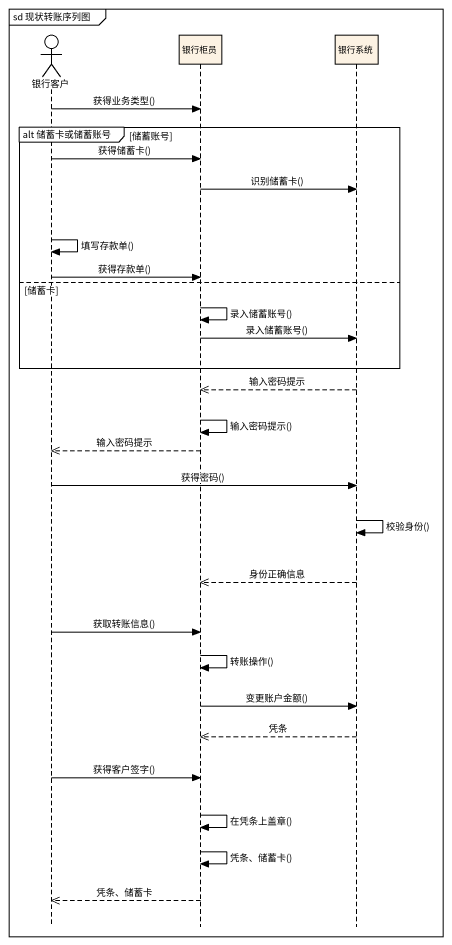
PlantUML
@startuml
mainframe sd 现状转账序列图
hide footbox
actor 银行客户
participant 银行柜员
participant 银行系统

银行客户 -> 银行柜员 : 获得业务类型()
group alt 储蓄卡或储蓄账号 [储蓄账号]
  银行客户 -> 银行柜员 : 获得储蓄卡()
  银行柜员 -> 银行系统 : 识别储蓄卡()
  银行客户 -> 银行客户 : 填写存款单()
  银行客户 -> 银行柜员 : 获得存款单()
else 储蓄卡
  银行柜员 -> 银行柜员 : 录入储蓄账号()
  银行柜员 -> 银行系统 : 录入储蓄账号()
end
银行系统 -->> 银行柜员 : 输入密码提示
银行柜员 -> 银行柜员 : 输入密码提示()
银行柜员 -->> 银行客户 : 输入密码提示
银行客户 -> 银行系统 : 获得密码()
银行系统 -> 银行系统 : 校验身份()
银行系统 -->> 银行柜员 : 身份正确信息
银行客户 -> 银行柜员 : 获取转账信息()
银行柜员 -> 银行柜员 : 转账操作()
银行柜员 -> 银行系统 : 变更账户金额()
银行系统 -->> 银行柜员 : 凭条
银行客户 -> 银行柜员 : 获得客户签字()
银行柜员 -> 银行柜员 : 在凭条上盖章()
银行柜员 -> 银行柜员 : 凭条、储蓄卡()
银行柜员 -->> 银行客户 : 凭条、储蓄卡
@enduml
